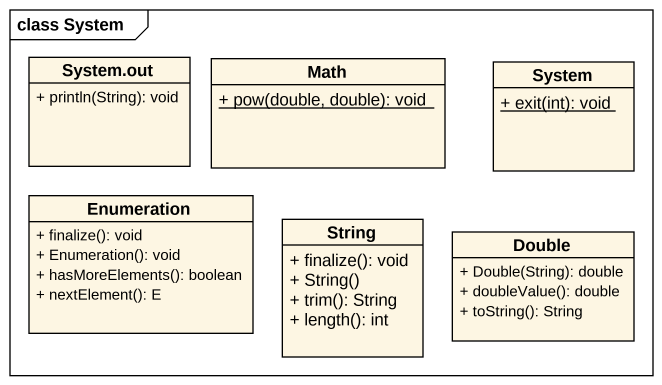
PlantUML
@startuml
mainframe class System
hide circle
hide empty members
skinparam classAttributeIconSize 0
class "System.out" as System_out {
  + println(String): void
}
class Math {
  {static} + pow(double, double): void
}
class System {
  {static} + exit(int): void
}
class Enumeration {
  + finalize(): void
  + Enumeration(): void
  + hasMoreElements(): boolean
  + nextElement(): E
}
class String {
  + finalize(): void
  + String()
  + trim(): String
  + length(): int
}
class Double {
  + Double(String): double
  + doubleValue(): double
  + toString(): String
}
@enduml
